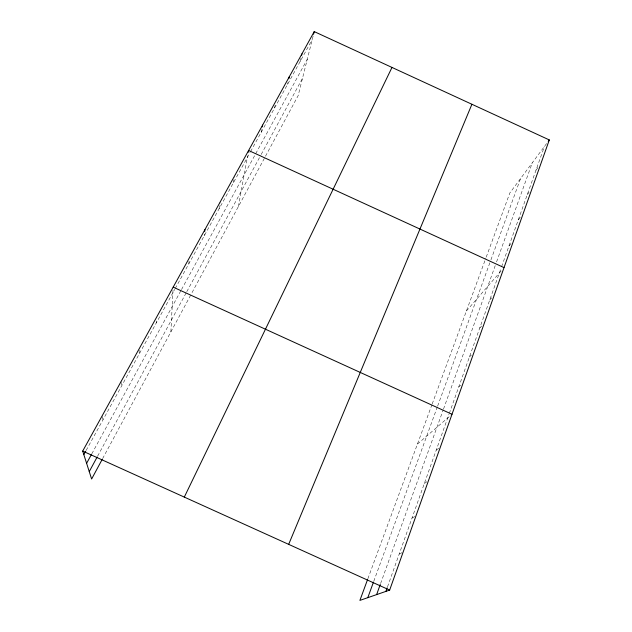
<?xml version="1.0" encoding="UTF-8"?>
<svg xmlns="http://www.w3.org/2000/svg" width="632" height="632" viewBox="0 0 632 632"><rect width="100%" height="100%" fill="white"/><g stroke="black" fill="none" stroke-linecap="round" stroke-linejoin="round"><path stroke-width="0.47" stroke-dasharray="3.16 2.37" d="M156.381 322.77L156.396 321.009M170.877 331.879L173.136 288.073M188.834 263.789L189.055 261.245M204.215 235.831L204.428 234.053M219.083 208.821L219.999 202.319M233.445 182.719L234.393 176.928M238.359 206.609L247.657 155.717M261.182 132.301L261.727 129.6M274.572 107.969L275.173 105.189M287.536 84.412L287.971 82.516M300.089 61.604L301.124 57.299M313.124 35.992L298.146 95.622L191.251 294.062M387.503 586.844L448.965 414.363M449.297 413.447L501.271 267.605M501.587 266.704L544.428 146.482M380.598 583.549L443.19 409.947M443.514 409.038L495.259 265.527M496.562 261.893L532.302 162.78M373.781 581.274L437.312 406.969M437.644 406.06L490.606 260.74M490.946 259.823L520.563 178.556M367.871 578.738L431.869 404.843M432.201 403.935L485.889 258.046M486.221 257.137L509.842 192.958L546.593 143.567M102.613 458.611L190.793 294.923M97.597 456.193L186.337 292.529M186.796 291.676L260.724 155.322M261.19 154.453L302.515 78.242M91.798 453.831L181.036 290.412M181.502 289.559L307.302 59.195M86.165 450.371L174.772 289.345M175.238 288.492L250.106 152.43M250.572 151.593L312.248 39.508M535.983 170.182L538.132 167.362M527.262 194.648L529.071 192.349M518.264 219.92L520.649 216.958M508.958 246.022L511.32 243.186M466.408 310.976L501.682 270.306M489.697 300.074L493.663 295.689M479.72 328.063L481.679 326.001M469.402 357.017L471.33 355.097M458.729 386.982L460.625 385.212M417.412 444.122L452.006 414.268M436.206 450.174L439.746 447.401M424.325 483.519L427.777 481.118M411.993 518.122L415.216 516.21M399.187 554.059L403.098 552.178M102.376 416.535L103.016 419.759M120.981 381.728L121.478 386.199M139.08 349.986L139.253 353.896"/><path stroke-width="0.95" d="M204.736 231.383L204.942 229.606M248.297 152.225L248.613 150.479L504.02 267.605M262.264 126.906L262.62 125.104M288.84 78.724L289.266 76.828M301.535 55.576L301.954 53.846M313.567 34.239L314.23 31.6L549.303 139.933L389.652 590.091L359.9 600.4L367.54 579.647M385.883 591.394L387.179 587.752M376.617 594.609L380.267 584.474M367.808 597.659L373.449 582.183M288.674 544.357L471.914 104.272M184.307 497.1L391.99 67.434M102.155 459.464L91.624 479.009L82.697 451.082L314.23 31.6M89.254 471.591L97.138 457.054M86.608 463.327L91.324 454.692M83.827 454.621L85.699 451.224M548.221 141.386L549.303 139.933M82.697 451.082L389.652 590.091M173.192 287.141L452.006 414.268"/></g></svg>
